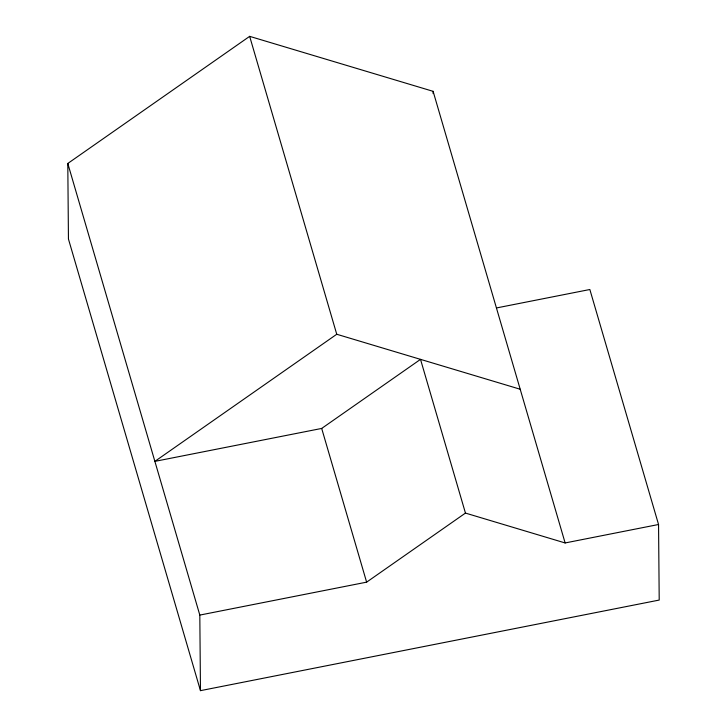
<?xml version="1.0" encoding="UTF-8"?>
<svg xmlns="http://www.w3.org/2000/svg" width="727" height="727" viewBox="0 0 727 727"><rect width="100%" height="100%" fill="white"/><g stroke="black" fill="none" stroke-linecap="round" stroke-linejoin="round"><path stroke-width="1.09" d="M658.553 524.503L659.207 600.066L200.47 690.65L68.447 239.029L67.793 163.466L249.661 36.35L433.11 91.329L565.133 542.951L658.553 524.503L589.851 289.51L496.441 307.957M520.196 389.236L336.746 334.256L154.878 461.372L321.688 428.439L420.515 359.365L465.453 513.08L565.133 542.951M200.47 690.65L199.816 615.087L366.626 582.154L465.453 513.08M249.661 36.35L336.746 334.256M321.688 428.439L366.626 582.154M67.793 163.466L199.816 615.087M433.11 91.329L433.128 93.583"/></g></svg>
